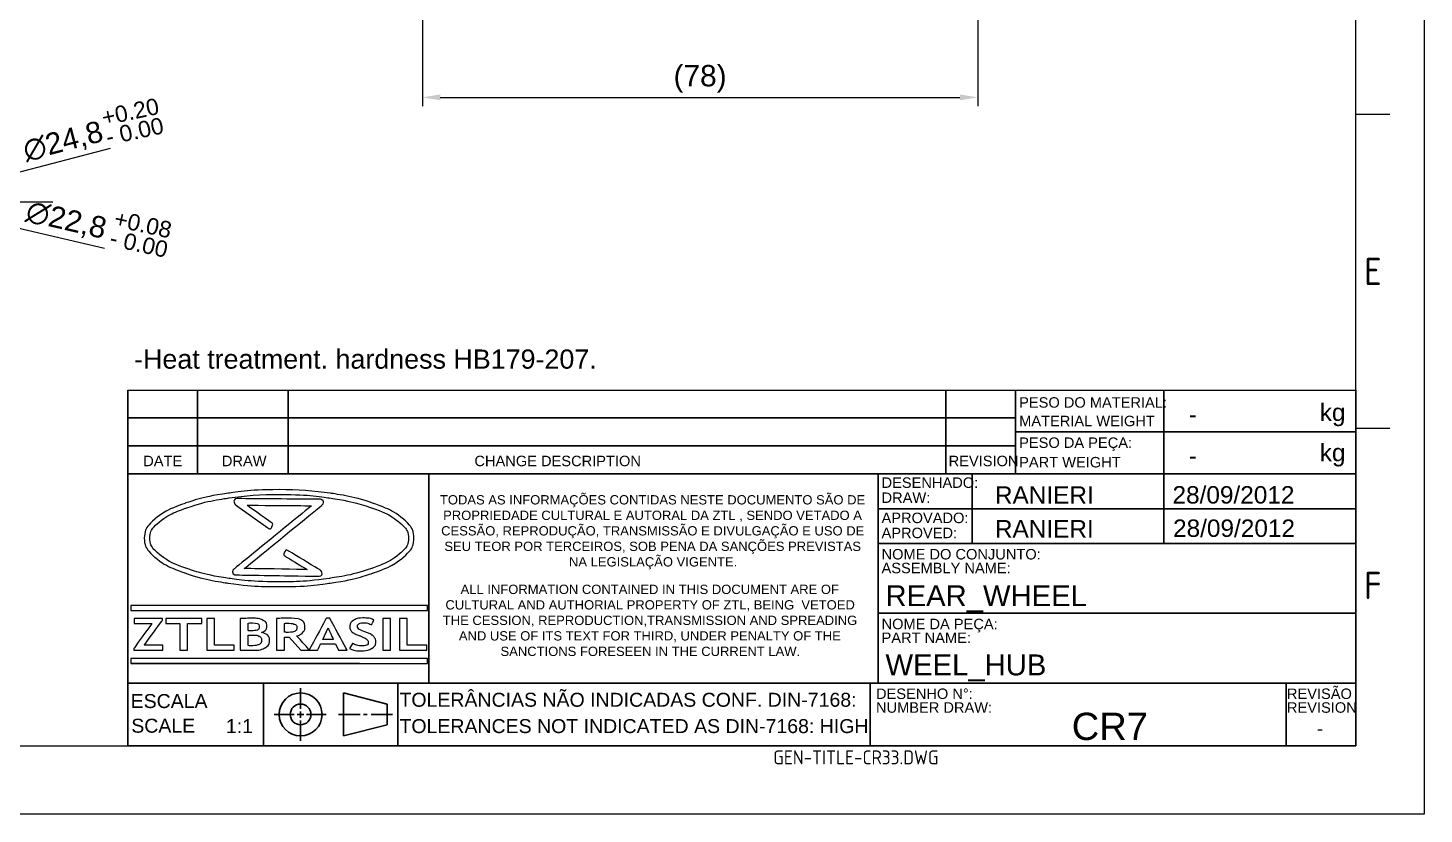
# Model space of a CAD drawing. Header units: millimetres. Extents: x 2452 to 2855, y 1106 to 1391.
# Drawn here: x 2658.6 to 2854.7, y 1106.5 to 1217 of the extents above; entities that cross this region are included whole.
import ezdxf
from ezdxf.enums import TextEntityAlignment as Align

# ---------------------------------------------------------------- set-up
doc = ezdxf.new("R2010")
doc.units = ezdxf.units.MM
for name, pattern in [('ACAD_ISO02W100', [15, 12, -3]), ('ACAD_ISO04W100', [30, 24, -3, 0, -3]), ('ACAD_ISO05W100', [33, 24, -3, 0, -3, 0, -3])]:
    doc.linetypes.add(name, pattern=pattern)
for name, color, linetype, lineweight in [('AM_4', 1, 'ACAD_ISO04W100', 25), ('AM_5', 3, 'Continuous', 25), ('AM_8', 40, 'ACAD_ISO02W100', 35), ('AM_BOR', 2, 'ACAD_ISO05W100', 35)]:
    doc.layers.add(name, color=color, linetype=linetype, lineweight=lineweight)
doc.layers.add('Camada 1', color=7, linetype='Continuous')
doc.styles.add('ACISOTS', font='isocp.shx', dxfattribs={"height": 1})
doc.styles.get("Standard").update_dxf_attribs({"font": 'arial.ttf'})
doc.dimstyles.new('ISO-25', dxfattribs={"dimtxt": 3, "dimasz": 2.5, "dimexe": 1.25, "dimexo": 0.625, "dimtad": 1, "dimtxsty": 'Standard', "dimcen": 2.5, "dimadec": 0, "dimazin": 0, "dimtfac": 1, "dimtmove": 0, "dimatfit": 3, "dimfxl": 1, "dimarcsym": 0})

# ---------------------------------------------------------------- blocks, each defined once
blk = doc.blocks.new('A3 ZTL')
for p, q in [((401.17, 9.78), (401.17, 280.82)), ((19.57, 9.78), (401.17, 9.78))]:
    blk.add_line(p, q)
at = {"layer": 'AM_BOR', "color": 135, "linetype": 'Continuous', "lineweight": 25}
for p, q in [((410.96, 290.61), (410.96, 0)), ((410.96, 0), (0, 0))]:
    blk.add_line(p, q, dxfattribs=at)
at = {"layer": 'AM_BOR', "color": 135, "lineweight": 25}
for p, q in [((406.07, 100.29), (401.17, 100.29)), ((406.07, 55.28), (401.17, 55.28))]:
    blk.add_line(p, q, dxfattribs=at)
at = {"layer": 'AM_BOR', "color": 135, "lineweight": 25, "style": 'ACISOTS'}
for s, p in [('E', (403.62, 77.79)), ('F', (403.62, 32.78))]:
    blk.add_text(s, height=3.91, dxfattribs=at).set_placement(p, align=Align.MIDDLE)
blk = doc.blocks.new('*D58')
at = {"layer": 'AM_5', "color": 0, "lineweight": -2, "transparency": 16777216}
for p, q in [((2714.04, 1275.73), (2714.04, 1205.95)), ((2792.04, 1264.98), (2792.04, 1205.95)), ((2716.54, 1207.2), (2789.54, 1207.2))]:
    blk.add_line(p, q, dxfattribs=at)
at = {"layer": 'AM_5', "color": 0, "transparency": 16777216}
for points in [[(2716.54, 1207.62), (2716.54, 1206.79), (2714.04, 1207.2)], [(2789.54, 1207.62), (2789.54, 1206.79), (2792.04, 1207.2)]]:
    blk.add_solid(points, dxfattribs=at)
at = {"layer": 'Defpoints', "color": 0, "transparency": 16777216}
for p in [(2714.04, 1276.36), (2792.04, 1265.61), (2792.04, 1207.2)]:
    blk.add_point(p, dxfattribs=at)
at = {"layer": 'AM_5', "color": 0, "transparency": 16777216, "insert": (2753.04, 1209.8), "char_height": 3, "attachment_point": 5}
blk.add_mtext('(78)', dxfattribs=at)
blk = doc.blocks.new('*D74')
at = {"layer": 'AM_5', "color": 0, "lineweight": -2, "transparency": 16777216}
for p, q in [((2670.18, 1200.01), (2655.85, 1196.26)), ((2629.44, 1189.34), (2653.43, 1195.62)), ((2627.02, 1188.71), (2624.6, 1188.07))]:
    blk.add_line(p, q, dxfattribs=at)
blk.add_arc((2641.44, 1192.48), 12.4, 13.06, 20.4471, dxfattribs=at)
at = {"layer": 'AM_5', "color": 0, "transparency": 16777216}
for points in [[(2655.74, 1196.66), (2655.96, 1195.85), (2653.43, 1195.62)], [(2626.91, 1189.11), (2627.13, 1188.3), (2629.44, 1189.34)]]:
    blk.add_solid(points, dxfattribs=at)
at = {"layer": 'Defpoints', "color": 0, "transparency": 16777216}
for p in [(2653.43, 1195.62), (2629.44, 1189.34)]:
    blk.add_point(p, dxfattribs=at)
at = {"layer": 'AM_5', "color": 0, "transparency": 16777216, "insert": (2663.6, 1200.85), "char_height": 3, "attachment_point": 5, "rotation": 14.6718}
blk.add_mtext('∅24,8', dxfattribs=at)
blk = doc.blocks.new('*D75')
at = {"layer": 'AM_5', "color": 0, "lineweight": -2, "transparency": 16777216}
for p, q in [((2627.9, 1195.63), (2625.46, 1196.19)), ((2630.33, 1195.06), (2652.54, 1189.9)), ((2669.4, 1185.98), (2654.97, 1189.34))]:
    blk.add_line(p, q, dxfattribs=at)
blk.add_arc((2641.44, 1192.48), 11.4, 345.1198, 353.1999, dxfattribs=at)
at = {"layer": 'AM_5', "color": 0, "transparency": 16777216}
for points in [[(2627.99, 1196.03), (2627.8, 1195.22), (2630.33, 1195.06)], [(2655.07, 1189.74), (2654.88, 1188.93), (2652.54, 1189.9)]]:
    blk.add_solid(points, dxfattribs=at)
at = {"layer": 'Defpoints', "color": 0, "transparency": 16777216}
for p in [(2630.33, 1195.06), (2652.54, 1189.9)]:
    blk.add_point(p, dxfattribs=at)
at = {"layer": 'AM_5', "color": 0, "transparency": 16777216, "insert": (2663.97, 1189.79), "char_height": 3, "attachment_point": 5, "rotation": 346.9175}
blk.add_mtext('∅22,8', dxfattribs=at)

msp = doc.modelspace()

# ---------------------------------------------------------------- linework, layer by layer
at = {"linetype": 'Continuous'}
msp.add_line((2672.653, 1166.073), (2845.151, 1166.073), dxfattribs=at)
at = {"layer": 'AM_4', "ltscale": 0.5}
msp.add_line((2662.138, 1192.482), (2620.732, 1192.482), dxfattribs=at)
at = {"layer": 'AM_8', "color": 0, "linetype": 'Continuous'}
for p, q in [((2672.653, 1166.073), (2672.653, 1116.088)), ((2682.454, 1166.073), (2682.454, 1154.312)), ((2695.195, 1166.073), (2695.195, 1154.312)), ((2787.568, 1166.073), (2787.568, 1154.312)), ((2797.369, 1154.312), (2797.369, 1166.073)), ((2818.198, 1166.073), (2818.198, 1160.193)), ((2845.151, 1116.088), (2845.151, 1166.073)), ((2797.369, 1162.153), (2672.653, 1162.153)), ((2797.369, 1160.193), (2845.151, 1160.193)), ((2818.198, 1160.193), (2818.198, 1154.312)), ((2672.653, 1158.232), (2797.369, 1158.232)), ((2672.653, 1154.312), (2776.544, 1154.312)), ((2714.942, 1154.312), (2714.942, 1124.909)), ((2776.544, 1154.312), (2845.151, 1154.312)), ((2778.04, 1154.312), (2778.04, 1135.69)), ((2791.245, 1154.312), (2791.245, 1144.511)), ((2818.198, 1154.312), (2818.198, 1144.511)), ((2778.04, 1149.411), (2845.151, 1149.411)), ((2778.04, 1144.511), (2845.151, 1144.511)), ((2778.04, 1135.69), (2778.04, 1124.909)), ((2778.04, 1134.71), (2845.151, 1134.71)), ((2673.082, 1127.664), (2705.19, 1127.664)), ((2776.544, 1124.909), (2672.653, 1124.909)), ((2716.132, 1124.909), (2672.653, 1124.909)), ((2691.701, 1124.909), (2691.701, 1116.088)), ((2696.923, 1124.202), (2696.923, 1121.293)), ((2710.575, 1124.909), (2710.575, 1116.088)), ((2776.544, 1124.909), (2835.35, 1124.909)), ((2776.952, 1116.088), (2776.952, 1124.909)), ((2845.151, 1124.909), (2835.35, 1124.909)), ((2835.35, 1124.909), (2835.35, 1116.088)), ((2709.108, 1121.953), (2702.942, 1123.516)), ((2702.942, 1123.516), (2702.942, 1117.481)), ((2709.108, 1121.953), (2709.108, 1119.044)), ((2693.238, 1120.499), (2696.005, 1120.499)), ((2696.424, 1120.499), (2697.398, 1120.499)), ((2696.923, 1120.889), (2696.923, 1120.02)), ((2697.773, 1120.499), (2700.522, 1120.499)), ((2702.27, 1120.499), (2705.301, 1120.499)), ((2705.768, 1120.499), (2706.256, 1120.499)), ((2706.82, 1120.499), (2709.823, 1120.499)), ((2696.923, 1119.631), (2696.923, 1116.795)), ((2709.108, 1119.044), (2702.942, 1117.481)), ((2672.653, 1116.088), (2845.151, 1116.088))]:
    msp.add_line(p, q, dxfattribs=at)
for radius in [3.017, 1.454]:
    msp.add_circle((2696.923, 1120.499), radius, dxfattribs=at)
at = {"layer": 'Camada 1'}
for points, knots in [([(2693.913, 1152.084), (2696.442, 1152.084), (2698.858, 1151.907), (2701.066, 1151.586), (2701.066, 1151.586), (2703.36, 1151.253), (2705.429, 1150.765), (2707.165, 1150.159), (2707.165, 1150.159), (2708.946, 1149.537), (2710.384, 1148.787), (2711.366, 1147.947), (2711.366, 1147.947), (2712.323, 1147.129), (2712.852, 1146.225), (2712.852, 1145.269), (2712.852, 1145.269), (2712.852, 1144.313), (2712.323, 1143.408), (2711.366, 1142.591), (2711.366, 1142.591), (2710.384, 1141.751), (2708.946, 1141.001), (2707.165, 1140.379), (2707.165, 1140.379), (2705.429, 1139.773), (2703.36, 1139.284), (2701.066, 1138.951), (2701.066, 1138.951), (2698.858, 1138.631), (2696.442, 1138.454), (2693.913, 1138.454), (2693.913, 1138.454), (2691.385, 1138.454), (2688.968, 1138.631), (2686.761, 1138.951), (2686.761, 1138.951), (2684.466, 1139.284), (2682.397, 1139.773), (2680.662, 1140.379), (2680.662, 1140.379), (2678.881, 1141.001), (2677.443, 1141.751), (2676.46, 1142.591), (2676.46, 1142.591), (2675.503, 1143.408), (2674.975, 1144.313), (2674.975, 1145.269), (2674.975, 1145.269), (2674.975, 1146.225), (2675.503, 1147.129), (2676.46, 1147.947), (2676.46, 1147.947), (2677.443, 1148.787), (2678.881, 1149.537), (2680.662, 1150.159), (2680.662, 1150.159), (2682.397, 1150.765), (2684.467, 1151.253), (2686.761, 1151.586), (2686.761, 1151.586), (2688.968, 1151.907), (2691.385, 1152.084), (2693.913, 1152.084)], [0, 0, 0, 0, 0.0588235, 0.0588235, 0.0588235, 0.0882353, 0.1176471, 0.1176471, 0.1176471, 0.1470588, 0.1764706, 0.1764706, 0.1764706, 0.2058824, 0.2352941, 0.2352941, 0.2352941, 0.2647059, 0.2941176, 0.2941176, 0.2941176, 0.3235294, 0.3529412, 0.3529412, 0.3529412, 0.3823529, 0.4117647, 0.4117647, 0.4117647, 0.4411765, 0.4705882, 0.4705882, 0.4705882, 0.5, 0.5294118, 0.5294118, 0.5294118, 0.5588235, 0.5882353, 0.5882353, 0.5882353, 0.6176471, 0.6470588, 0.6470588, 0.6470588, 0.6764706, 0.7058824, 0.7058824, 0.7058824, 0.7352941, 0.7647059, 0.7647059, 0.7647059, 0.7941176, 0.8235294, 0.8235294, 0.8235294, 0.8529412, 0.8823529, 0.8823529, 0.8823529, 0.9411765, 1, 1, 1, 1]), ([(2693.913, 1151.412), (2691.429, 1151.412), (2689.059, 1151.239), (2686.897, 1150.926), (2686.897, 1150.926), (2684.651, 1150.601), (2682.63, 1150.124), (2680.939, 1149.534), (2680.939, 1149.534), (2679.293, 1148.96), (2677.967, 1148.282), (2677.064, 1147.536), (2677.064, 1147.536), (2676.207, 1146.829), (2675.733, 1146.062), (2675.733, 1145.269), (2675.733, 1145.269), (2675.733, 1144.476), (2676.207, 1143.709), (2677.064, 1143.002), (2677.064, 1143.002), (2677.967, 1142.256), (2679.293, 1141.578), (2680.939, 1141.004), (2680.939, 1141.004), (2682.63, 1140.413), (2684.651, 1139.937), (2686.897, 1139.612), (2686.897, 1139.612), (2689.059, 1139.299), (2691.429, 1139.126), (2693.913, 1139.126), (2693.913, 1139.126), (2696.398, 1139.126), (2698.768, 1139.299), (2700.93, 1139.612), (2700.93, 1139.612), (2703.176, 1139.937), (2705.197, 1140.413), (2706.888, 1141.004), (2706.888, 1141.004), (2708.534, 1141.578), (2709.86, 1142.256), (2710.763, 1143.002), (2710.763, 1143.002), (2711.62, 1143.709), (2712.094, 1144.476), (2712.094, 1145.269), (2712.094, 1145.269), (2712.094, 1146.062), (2711.62, 1146.829), (2710.763, 1147.536), (2710.763, 1147.536), (2709.86, 1148.282), (2708.534, 1148.96), (2706.888, 1149.534), (2706.888, 1149.534), (2705.197, 1150.124), (2703.175, 1150.601), (2700.929, 1150.926), (2700.929, 1150.926), (2698.768, 1151.239), (2696.397, 1151.412), (2693.913, 1151.412)], [0, 0, 0, 0, 0.0588235, 0.0588235, 0.0588235, 0.0882353, 0.1176471, 0.1176471, 0.1176471, 0.1470588, 0.1764706, 0.1764706, 0.1764706, 0.2058824, 0.2352941, 0.2352941, 0.2352941, 0.2647059, 0.2941176, 0.2941176, 0.2941176, 0.3235294, 0.3529412, 0.3529412, 0.3529412, 0.3823529, 0.4117647, 0.4117647, 0.4117647, 0.4411765, 0.4705882, 0.4705882, 0.4705882, 0.5, 0.5294118, 0.5294118, 0.5294118, 0.5588235, 0.5882353, 0.5882353, 0.5882353, 0.6176471, 0.6470588, 0.6470588, 0.6470588, 0.6764706, 0.7058824, 0.7058824, 0.7058824, 0.7352941, 0.7647059, 0.7647059, 0.7647059, 0.7941176, 0.8235294, 0.8235294, 0.8235294, 0.8529412, 0.8823529, 0.8823529, 0.8823529, 0.9411765, 1, 1, 1, 1]), ([(2692.338, 1146.72), (2692.338, 1146.72), (2687.801, 1149.971), (2687.801, 1149.971), (2687.801, 1149.971), (2687.463, 1150.213), (2687.6, 1150.828), (2687.998, 1150.825), (2687.998, 1150.825), (2687.998, 1150.825), (2699.716, 1150.73), (2699.716, 1150.73), (2699.716, 1150.73), (2700.101, 1150.727), (2700.244, 1150.147), (2699.93, 1149.891), (2699.93, 1149.891), (2699.93, 1149.891), (2689.02, 1141.004), (2689.02, 1141.004), (2689.02, 1141.004), (2689.02, 1141.004), (2697.862, 1140.861), (2697.862, 1140.861), (2697.862, 1140.861), (2697.862, 1140.861), (2694.888, 1142.653), (2694.888, 1142.653), (2694.888, 1142.653), (2694.693, 1142.771), (2694.497, 1142.889), (2694.668, 1143.297), (2694.668, 1143.297), (2694.838, 1143.706), (2695.034, 1143.588), (2695.229, 1143.47), (2695.229, 1143.47), (2695.229, 1143.47), (2699.688, 1140.785), (2699.688, 1140.785), (2699.688, 1140.785), (2700.053, 1140.565), (2699.924, 1139.91), (2699.513, 1139.917), (2699.513, 1139.917), (2699.513, 1139.917), (2687.795, 1140.105), (2687.795, 1140.105), (2687.795, 1140.105), (2687.411, 1140.111), (2687.271, 1140.689), (2687.584, 1140.944), (2687.584, 1140.944), (2687.584, 1140.944), (2698.482, 1149.822), (2698.482, 1149.822), (2698.482, 1149.822), (2698.482, 1149.822), (2689.399, 1149.896), (2689.399, 1149.896), (2689.399, 1149.896), (2689.399, 1149.896), (2692.73, 1147.509), (2692.73, 1147.509), (2692.73, 1147.509), (2692.915, 1147.376), (2693.101, 1147.243), (2692.905, 1146.848), (2692.905, 1146.848), (2692.709, 1146.454), (2692.524, 1146.587), (2692.338, 1146.72)], [0, 0, 0, 0, 0.0526316, 0.0526316, 0.0526316, 0.0789474, 0.1052632, 0.1052632, 0.1052632, 0.1315789, 0.1578947, 0.1578947, 0.1578947, 0.1842105, 0.2105263, 0.2105263, 0.2105263, 0.2368421, 0.2631579, 0.2631579, 0.2631579, 0.2894737, 0.3157895, 0.3157895, 0.3157895, 0.3421053, 0.3684211, 0.3684211, 0.3684211, 0.3947368, 0.4210526, 0.4210526, 0.4210526, 0.4473684, 0.4736842, 0.4736842, 0.4736842, 0.5, 0.5263158, 0.5263158, 0.5263158, 0.5526316, 0.5789474, 0.5789474, 0.5789474, 0.6052632, 0.6315789, 0.6315789, 0.6315789, 0.6578947, 0.6842105, 0.6842105, 0.6842105, 0.7105263, 0.7368421, 0.7368421, 0.7368421, 0.7631579, 0.7894737, 0.7894737, 0.7894737, 0.8157895, 0.8421053, 0.8421053, 0.8421053, 0.8684211, 0.8947368, 0.8947368, 0.8947368, 0.9473684, 1, 1, 1, 1]), ([(2673.163, 1135.824), (2673.163, 1135.824), (2714.663, 1135.824), (2714.663, 1135.824), (2714.663, 1135.824), (2714.663, 1135.824), (2714.745, 1135.824), (2714.745, 1135.824), (2714.745, 1135.824), (2714.745, 1135.824), (2714.745, 1135.742), (2714.745, 1135.742), (2714.745, 1135.742), (2714.745, 1135.742), (2714.745, 1135.202), (2714.745, 1135.202), (2714.745, 1135.202), (2714.745, 1135.202), (2714.745, 1135.121), (2714.745, 1135.121), (2714.745, 1135.121), (2714.745, 1135.121), (2714.663, 1135.121), (2714.663, 1135.121), (2714.663, 1135.121), (2714.663, 1135.121), (2673.163, 1135.121), (2673.163, 1135.121), (2673.163, 1135.121), (2673.163, 1135.121), (2673.082, 1135.121), (2673.082, 1135.121), (2673.082, 1135.121), (2673.082, 1135.121), (2673.082, 1135.202), (2673.082, 1135.202), (2673.082, 1135.202), (2673.082, 1135.202), (2673.082, 1135.742), (2673.082, 1135.742), (2673.082, 1135.742), (2673.082, 1135.742), (2673.082, 1135.824), (2673.082, 1135.824), (2673.082, 1135.824), (2673.082, 1135.824), (2673.163, 1135.824), (2673.163, 1135.824)], [0, 0, 0, 0, 0.0769231, 0.0769231, 0.0769231, 0.1153846, 0.1538462, 0.1538462, 0.1538462, 0.1923077, 0.2307692, 0.2307692, 0.2307692, 0.2692308, 0.3076923, 0.3076923, 0.3076923, 0.3461538, 0.3846154, 0.3846154, 0.3846154, 0.4230769, 0.4615385, 0.4615385, 0.4615385, 0.5, 0.5384615, 0.5384615, 0.5384615, 0.5769231, 0.6153846, 0.6153846, 0.6153846, 0.6538462, 0.6923077, 0.6923077, 0.6923077, 0.7307692, 0.7692308, 0.7692308, 0.7692308, 0.8076923, 0.8461538, 0.8461538, 0.8461538, 0.9230769, 1, 1, 1, 1]), ([(2673.495, 1129.508), (2673.495, 1129.508), (2673.495, 1129.764), (2673.495, 1129.764), (2673.495, 1129.764), (2673.495, 1129.764), (2676.034, 1133.275), (2676.034, 1133.275), (2676.034, 1133.275), (2676.034, 1133.275), (2673.538, 1133.275), (2673.538, 1133.275), (2673.538, 1133.275), (2673.538, 1133.275), (2673.538, 1133.981), (2673.538, 1133.981), (2673.538, 1133.981), (2673.538, 1133.981), (2677.506, 1133.981), (2677.506, 1133.981), (2677.506, 1133.981), (2677.506, 1133.981), (2677.506, 1133.724), (2677.506, 1133.724), (2677.506, 1133.724), (2677.506, 1133.724), (2674.959, 1130.214), (2674.959, 1130.214), (2674.959, 1130.214), (2674.959, 1130.214), (2677.596, 1130.214), (2677.596, 1130.214), (2677.596, 1130.214), (2677.596, 1130.214), (2677.596, 1129.508), (2677.596, 1129.508), (2677.596, 1129.508), (2677.596, 1129.508), (2673.495, 1129.508), (2673.495, 1129.508)], [0, 0, 0, 0, 0.0909091, 0.0909091, 0.0909091, 0.1363636, 0.1818182, 0.1818182, 0.1818182, 0.2272727, 0.2727273, 0.2727273, 0.2727273, 0.3181818, 0.3636364, 0.3636364, 0.3636364, 0.4090909, 0.4545455, 0.4545455, 0.4545455, 0.5, 0.5454545, 0.5454545, 0.5454545, 0.5909091, 0.6363636, 0.6363636, 0.6363636, 0.6818182, 0.7272727, 0.7272727, 0.7272727, 0.7727273, 0.8181818, 0.8181818, 0.8181818, 0.9090909, 1, 1, 1, 1]), ([(2681.028, 1133.275), (2681.028, 1133.275), (2681.028, 1129.508), (2681.028, 1129.508), (2681.028, 1129.508), (2681.028, 1129.508), (2679.948, 1129.508), (2679.948, 1129.508), (2679.948, 1129.508), (2679.948, 1129.508), (2679.948, 1133.275), (2679.948, 1133.275), (2679.948, 1133.275), (2679.948, 1133.275), (2678.012, 1133.275), (2678.012, 1133.275), (2678.012, 1133.275), (2678.012, 1133.275), (2678.012, 1133.981), (2678.012, 1133.981), (2678.012, 1133.981), (2678.012, 1133.981), (2683.051, 1133.981), (2683.051, 1133.981), (2683.051, 1133.981), (2683.051, 1133.981), (2683.051, 1133.275), (2683.051, 1133.275), (2683.051, 1133.275), (2683.051, 1133.275), (2681.028, 1133.275), (2681.028, 1133.275)], [0, 0, 0, 0, 0.1111111, 0.1111111, 0.1111111, 0.1666667, 0.2222222, 0.2222222, 0.2222222, 0.2777778, 0.3333333, 0.3333333, 0.3333333, 0.3888889, 0.4444444, 0.4444444, 0.4444444, 0.5, 0.5555556, 0.5555556, 0.5555556, 0.6111111, 0.6666667, 0.6666667, 0.6666667, 0.7222222, 0.7777778, 0.7777778, 0.7777778, 0.8888889, 1, 1, 1, 1]), ([(2683.757, 1129.508), (2683.757, 1129.508), (2683.757, 1133.981), (2683.757, 1133.981), (2683.757, 1133.981), (2683.757, 1133.981), (2684.838, 1133.981), (2684.838, 1133.981), (2684.838, 1133.981), (2684.838, 1133.981), (2684.838, 1130.214), (2684.838, 1130.214), (2684.838, 1130.214), (2684.838, 1130.214), (2687.589, 1130.214), (2687.589, 1130.214), (2687.589, 1130.214), (2687.589, 1130.214), (2687.589, 1129.508), (2687.589, 1129.508), (2687.589, 1129.508), (2687.589, 1129.508), (2683.757, 1129.508), (2683.757, 1129.508)], [0, 0, 0, 0, 0.1428571, 0.1428571, 0.1428571, 0.2142857, 0.2857143, 0.2857143, 0.2857143, 0.3571429, 0.4285714, 0.4285714, 0.4285714, 0.5, 0.5714286, 0.5714286, 0.5714286, 0.6428571, 0.7142857, 0.7142857, 0.7142857, 0.8571429, 1, 1, 1, 1]), ([(2690.322, 1129.508), (2690.322, 1129.508), (2688.46, 1129.508), (2688.46, 1129.508), (2688.46, 1129.508), (2688.46, 1129.508), (2688.46, 1133.978), (2688.46, 1133.978), (2688.46, 1133.978), (2689.281, 1134.006), (2689.855, 1134.02), (2690.184, 1134.02), (2690.184, 1134.02), (2690.817, 1134.02), (2691.31, 1133.921), (2691.666, 1133.722), (2691.666, 1133.722), (2692.022, 1133.524), (2692.199, 1133.241), (2692.199, 1132.873), (2692.199, 1132.873), (2692.199, 1132.519), (2691.944, 1132.238), (2691.435, 1132.033), (2691.435, 1132.033), (2692.191, 1131.839), (2692.57, 1131.44), (2692.57, 1130.836), (2692.57, 1130.836), (2692.57, 1130.429), (2692.36, 1130.106), (2691.943, 1129.867), (2691.943, 1129.867), (2691.524, 1129.628), (2690.984, 1129.508), (2690.322, 1129.508)], [0, 0, 0, 0, 0.1, 0.1, 0.1, 0.15, 0.2, 0.2, 0.2, 0.25, 0.3, 0.3, 0.3, 0.35, 0.4, 0.4, 0.4, 0.45, 0.5, 0.5, 0.5, 0.55, 0.6, 0.6, 0.6, 0.65, 0.7, 0.7, 0.7, 0.75, 0.8, 0.8, 0.8, 0.9, 1, 1, 1, 1]), ([(2696.956, 1129.508), (2696.956, 1129.508), (2695.332, 1131.355), (2695.332, 1131.355), (2695.332, 1131.355), (2695.169, 1131.357), (2694.941, 1131.364), (2694.646, 1131.377), (2694.646, 1131.377), (2694.646, 1131.377), (2694.646, 1129.508), (2694.646, 1129.508), (2694.646, 1129.508), (2694.646, 1129.508), (2693.524, 1129.508), (2693.524, 1129.508), (2693.524, 1129.508), (2693.524, 1129.508), (2693.524, 1133.981), (2693.524, 1133.981), (2693.524, 1133.981), (2693.585, 1133.981), (2693.819, 1133.988), (2694.227, 1134.004), (2694.227, 1134.004), (2694.634, 1134.019), (2694.962, 1134.027), (2695.212, 1134.027), (2695.212, 1134.027), (2696.757, 1134.027), (2697.53, 1133.587), (2697.53, 1132.707), (2697.53, 1132.707), (2697.53, 1132.443), (2697.423, 1132.202), (2697.21, 1131.984), (2697.21, 1131.984), (2696.997, 1131.766), (2696.728, 1131.613), (2696.404, 1131.524), (2696.404, 1131.524), (2696.404, 1131.524), (2698.203, 1129.508), (2698.203, 1129.508), (2698.203, 1129.508), (2698.203, 1129.508), (2696.956, 1129.508), (2696.956, 1129.508)], [0, 0, 0, 0, 0.0769231, 0.0769231, 0.0769231, 0.1153846, 0.1538462, 0.1538462, 0.1538462, 0.1923077, 0.2307692, 0.2307692, 0.2307692, 0.2692308, 0.3076923, 0.3076923, 0.3076923, 0.3461538, 0.3846154, 0.3846154, 0.3846154, 0.4230769, 0.4615385, 0.4615385, 0.4615385, 0.5, 0.5384615, 0.5384615, 0.5384615, 0.5769231, 0.6153846, 0.6153846, 0.6153846, 0.6538462, 0.6923077, 0.6923077, 0.6923077, 0.7307692, 0.7692308, 0.7692308, 0.7692308, 0.8076923, 0.8461538, 0.8461538, 0.8461538, 0.9230769, 1, 1, 1, 1]), ([(2702.274, 1129.508), (2702.274, 1129.508), (2701.83, 1130.415), (2701.83, 1130.415), (2701.83, 1130.415), (2701.83, 1130.415), (2699.744, 1130.415), (2699.744, 1130.415), (2699.744, 1130.415), (2699.744, 1130.415), (2699.32, 1129.508), (2699.32, 1129.508), (2699.32, 1129.508), (2699.32, 1129.508), (2698.12, 1129.508), (2698.12, 1129.508), (2698.12, 1129.508), (2698.12, 1129.508), (2700.547, 1134.042), (2700.547, 1134.042), (2700.547, 1134.042), (2700.547, 1134.042), (2701.021, 1134.042), (2701.021, 1134.042), (2701.021, 1134.042), (2701.021, 1134.042), (2703.467, 1129.508), (2703.467, 1129.508), (2703.467, 1129.508), (2703.467, 1129.508), (2702.274, 1129.508), (2702.274, 1129.508)], [0, 0, 0, 0, 0.1111111, 0.1111111, 0.1111111, 0.1666667, 0.2222222, 0.2222222, 0.2222222, 0.2777778, 0.3333333, 0.3333333, 0.3333333, 0.3888889, 0.4444444, 0.4444444, 0.4444444, 0.5, 0.5555556, 0.5555556, 0.5555556, 0.6111111, 0.6666667, 0.6666667, 0.6666667, 0.7222222, 0.7777778, 0.7777778, 0.7777778, 0.8888889, 1, 1, 1, 1]), ([(2703.82, 1129.755), (2703.82, 1129.755), (2704.22, 1130.467), (2704.22, 1130.467), (2704.22, 1130.467), (2704.645, 1130.247), (2705.065, 1130.137), (2705.478, 1130.137), (2705.478, 1130.137), (2706.113, 1130.137), (2706.43, 1130.3), (2706.43, 1130.625), (2706.43, 1130.625), (2706.43, 1130.778), (2706.354, 1130.923), (2706.205, 1131.062), (2706.205, 1131.062), (2706.057, 1131.2), (2705.747, 1131.356), (2705.281, 1131.528), (2705.281, 1131.528), (2704.814, 1131.7), (2704.499, 1131.841), (2704.338, 1131.952), (2704.338, 1131.952), (2704.176, 1132.063), (2704.051, 1132.195), (2703.963, 1132.348), (2703.963, 1132.348), (2703.877, 1132.5), (2703.833, 1132.669), (2703.833, 1132.854), (2703.833, 1132.854), (2703.833, 1133.2), (2704.006, 1133.487), (2704.35, 1133.715), (2704.35, 1133.715), (2704.695, 1133.943), (2705.137, 1134.057), (2705.678, 1134.057), (2705.678, 1134.057), (2706.381, 1134.057), (2706.898, 1133.96), (2707.228, 1133.767), (2707.228, 1133.767), (2707.228, 1133.767), (2706.899, 1133.084), (2706.899, 1133.084), (2706.899, 1133.084), (2706.52, 1133.283), (2706.119, 1133.383), (2705.699, 1133.383), (2705.699, 1133.383), (2705.449, 1133.383), (2705.257, 1133.334), (2705.119, 1133.238), (2705.119, 1133.238), (2704.982, 1133.141), (2704.913, 1133.015), (2704.913, 1132.861), (2704.913, 1132.861), (2704.913, 1132.604), (2705.299, 1132.337), (2706.072, 1132.06), (2706.072, 1132.06), (2706.479, 1131.914), (2706.773, 1131.779), (2706.953, 1131.656), (2706.953, 1131.656), (2707.133, 1131.533), (2707.27, 1131.389), (2707.364, 1131.225), (2707.364, 1131.225), (2707.459, 1131.062), (2707.506, 1130.878), (2707.506, 1130.677), (2707.506, 1130.677), (2707.506, 1130.315), (2707.312, 1130.017), (2706.922, 1129.783), (2706.922, 1129.783), (2706.533, 1129.549), (2706.011, 1129.432), (2705.357, 1129.432), (2705.357, 1129.432), (2704.79, 1129.432), (2704.278, 1129.539), (2703.82, 1129.755)], [0, 0, 0, 0, 0.0434783, 0.0434783, 0.0434783, 0.0652174, 0.0869565, 0.0869565, 0.0869565, 0.1086957, 0.1304348, 0.1304348, 0.1304348, 0.1521739, 0.173913, 0.173913, 0.173913, 0.1956522, 0.2173913, 0.2173913, 0.2173913, 0.2391304, 0.2608696, 0.2608696, 0.2608696, 0.2826087, 0.3043478, 0.3043478, 0.3043478, 0.326087, 0.3478261, 0.3478261, 0.3478261, 0.3695652, 0.3913043, 0.3913043, 0.3913043, 0.4130435, 0.4347826, 0.4347826, 0.4347826, 0.4565217, 0.4782609, 0.4782609, 0.4782609, 0.5, 0.5217391, 0.5217391, 0.5217391, 0.5434783, 0.5652174, 0.5652174, 0.5652174, 0.5869565, 0.6086957, 0.6086957, 0.6086957, 0.6304348, 0.6521739, 0.6521739, 0.6521739, 0.673913, 0.6956522, 0.6956522, 0.6956522, 0.7173913, 0.7391304, 0.7391304, 0.7391304, 0.7608696, 0.7826087, 0.7826087, 0.7826087, 0.8043478, 0.826087, 0.826087, 0.826087, 0.8478261, 0.8695652, 0.8695652, 0.8695652, 0.8913043, 0.9130435, 0.9130435, 0.9130435, 0.9565217, 1, 1, 1, 1]), ([(2708.482, 1129.508), (2708.482, 1129.508), (2708.482, 1133.981), (2708.482, 1133.981), (2708.482, 1133.981), (2708.482, 1133.981), (2709.562, 1133.981), (2709.562, 1133.981), (2709.562, 1133.981), (2709.562, 1133.981), (2709.562, 1129.508), (2709.562, 1129.508), (2709.562, 1129.508), (2709.562, 1129.508), (2708.482, 1129.508), (2708.482, 1129.508)], [0, 0, 0, 0, 0.2, 0.2, 0.2, 0.3, 0.4, 0.4, 0.4, 0.5, 0.6, 0.6, 0.6, 0.8, 1, 1, 1, 1]), ([(2710.829, 1129.508), (2710.829, 1129.508), (2710.829, 1133.981), (2710.829, 1133.981), (2710.829, 1133.981), (2710.829, 1133.981), (2711.909, 1133.981), (2711.909, 1133.981), (2711.909, 1133.981), (2711.909, 1133.981), (2711.909, 1130.214), (2711.909, 1130.214), (2711.909, 1130.214), (2711.909, 1130.214), (2714.661, 1130.214), (2714.661, 1130.214), (2714.661, 1130.214), (2714.661, 1130.214), (2714.661, 1129.508), (2714.661, 1129.508), (2714.661, 1129.508), (2714.661, 1129.508), (2710.829, 1129.508), (2710.829, 1129.508)], [0, 0, 0, 0, 0.1428571, 0.1428571, 0.1428571, 0.2142857, 0.2857143, 0.2857143, 0.2857143, 0.3571429, 0.4285714, 0.4285714, 0.4285714, 0.5, 0.5714286, 0.5714286, 0.5714286, 0.6428571, 0.7142857, 0.7142857, 0.7142857, 0.8571429, 1, 1, 1, 1]), ([(2689.54, 1133.343), (2689.54, 1133.343), (2689.54, 1132.271), (2689.54, 1132.271), (2689.54, 1132.271), (2689.706, 1132.263), (2689.881, 1132.259), (2690.064, 1132.259), (2690.064, 1132.259), (2690.767, 1132.259), (2691.119, 1132.453), (2691.119, 1132.842), (2691.119, 1132.842), (2691.119, 1133.186), (2690.8, 1133.358), (2690.16, 1133.358), (2690.16, 1133.358), (2689.991, 1133.358), (2689.784, 1133.352), (2689.54, 1133.343)], [0, 0, 0, 0, 0.1666667, 0.1666667, 0.1666667, 0.25, 0.3333333, 0.3333333, 0.3333333, 0.4166667, 0.5, 0.5, 0.5, 0.5833333, 0.6666667, 0.6666667, 0.6666667, 0.8333333, 1, 1, 1, 1]), ([(2689.54, 1131.652), (2689.54, 1131.652), (2689.54, 1130.174), (2689.54, 1130.174), (2689.54, 1130.174), (2689.759, 1130.159), (2689.936, 1130.152), (2690.072, 1130.152), (2690.072, 1130.152), (2690.554, 1130.152), (2690.905, 1130.213), (2691.122, 1130.332), (2691.122, 1130.332), (2691.339, 1130.452), (2691.448, 1130.652), (2691.448, 1130.931), (2691.448, 1130.931), (2691.448, 1131.185), (2691.347, 1131.37), (2691.144, 1131.486), (2691.144, 1131.486), (2690.941, 1131.603), (2690.588, 1131.66), (2690.085, 1131.66), (2690.085, 1131.66), (2689.98, 1131.66), (2689.798, 1131.658), (2689.54, 1131.652)], [0, 0, 0, 0, 0.125, 0.125, 0.125, 0.1875, 0.25, 0.25, 0.25, 0.3125, 0.375, 0.375, 0.375, 0.4375, 0.5, 0.5, 0.5, 0.5625, 0.625, 0.625, 0.625, 0.6875, 0.75, 0.75, 0.75, 0.875, 1, 1, 1, 1]), ([(2694.646, 1133.291), (2694.646, 1133.291), (2694.646, 1132.049), (2694.646, 1132.049), (2694.646, 1132.049), (2694.846, 1132.036), (2694.999, 1132.03), (2695.104, 1132.03), (2695.104, 1132.03), (2695.555, 1132.03), (2695.885, 1132.077), (2696.094, 1132.171), (2696.094, 1132.171), (2696.304, 1132.264), (2696.409, 1132.446), (2696.409, 1132.717), (2696.409, 1132.717), (2696.409, 1132.937), (2696.297, 1133.091), (2696.071, 1133.177), (2696.071, 1133.177), (2695.847, 1133.265), (2695.494, 1133.309), (2695.012, 1133.309), (2695.012, 1133.309), (2694.895, 1133.309), (2694.773, 1133.303), (2694.646, 1133.291)], [0, 0, 0, 0, 0.125, 0.125, 0.125, 0.1875, 0.25, 0.25, 0.25, 0.3125, 0.375, 0.375, 0.375, 0.4375, 0.5, 0.5, 0.5, 0.5625, 0.625, 0.625, 0.625, 0.6875, 0.75, 0.75, 0.75, 0.875, 1, 1, 1, 1]), ([(2700.784, 1132.674), (2700.784, 1132.674), (2700.052, 1131.022), (2700.052, 1131.022), (2700.052, 1131.022), (2700.052, 1131.022), (2701.514, 1131.022), (2701.514, 1131.022), (2701.514, 1131.022), (2701.514, 1131.022), (2700.784, 1132.674), (2700.784, 1132.674)], [0, 0, 0, 0, 0.25, 0.25, 0.25, 0.375, 0.5, 0.5, 0.5, 0.75, 1, 1, 1, 1]), ([(2673.163, 1128.367), (2673.163, 1128.367), (2714.663, 1128.367), (2714.663, 1128.367), (2714.663, 1128.367), (2714.663, 1128.367), (2714.745, 1128.367), (2714.745, 1128.367), (2714.745, 1128.367), (2714.745, 1128.367), (2714.745, 1128.286), (2714.745, 1128.286), (2714.745, 1128.286), (2714.745, 1128.286), (2714.745, 1127.746), (2714.745, 1127.746), (2714.745, 1127.746), (2714.745, 1127.746), (2714.745, 1127.664), (2714.745, 1127.664), (2714.745, 1127.664), (2714.745, 1127.664), (2714.663, 1127.664), (2714.663, 1127.664), (2714.663, 1127.664), (2714.663, 1127.664), (2673.163, 1127.664), (2673.163, 1127.664), (2673.163, 1127.664), (2673.163, 1127.664), (2673.082, 1127.664), (2673.082, 1127.664), (2673.082, 1127.664), (2673.082, 1127.664), (2673.082, 1127.746), (2673.082, 1127.746), (2673.082, 1127.746), (2673.082, 1127.746), (2673.082, 1128.286), (2673.082, 1128.286), (2673.082, 1128.286), (2673.082, 1128.286), (2673.082, 1128.367), (2673.082, 1128.367), (2673.082, 1128.367), (2673.082, 1128.367), (2673.163, 1128.367), (2673.163, 1128.367)], [0, 0, 0, 0, 0.0769231, 0.0769231, 0.0769231, 0.1153846, 0.1538462, 0.1538462, 0.1538462, 0.1923077, 0.2307692, 0.2307692, 0.2307692, 0.2692308, 0.3076923, 0.3076923, 0.3076923, 0.3461538, 0.3846154, 0.3846154, 0.3846154, 0.4230769, 0.4615385, 0.4615385, 0.4615385, 0.5, 0.5384615, 0.5384615, 0.5384615, 0.5769231, 0.6153846, 0.6153846, 0.6153846, 0.6538462, 0.6923077, 0.6923077, 0.6923077, 0.7307692, 0.7692308, 0.7692308, 0.7692308, 0.8076923, 0.8461538, 0.8461538, 0.8461538, 0.9230769, 1, 1, 1, 1])]:
    msp.add_open_spline(points, degree=3, knots=knots, dxfattribs=at)

# ---------------------------------------------------------------- block references
at = {"linetype": 'ByBlock', "lineweight": 0, "xscale": 0.9801000000000002, "yscale": 0.9801000000000002, "zscale": 0.9801000000000002}
msp.add_blockref('A3 ZTL', (2451.96, 1106.498), dxfattribs=at)

# ---------------------------------------------------------------- texts
at = {"color": 0, "linetype": 'Continuous', "char_height": 1.3068, "attachment_point": 1}
for s, width, insert in [('\\pi0.22868;TODAS AS INFORMAÇÕES CONTIDAS NESTE DOCUMENTO SÃO DE \\P\\pi0.68107;PROPRIEDADE CULTURAL E AUTORAL DA ZTL , SENDO VETADO A \\P\\pi0.40206;CESSÃO, REPRODUÇÃO, TRANSMISSÃO E DIVULGAÇÃO E USO DE \\P\\pi0.85222;SEU TEOR POR TERCEIROS, SOB PENA DA SANÇÕES PREVISTAS \\P\\pi18.36;NA LEGISLAÇÃO VIGENTE.', 60.06028, (2716.269, 1151.31)), ('\\pi3.8613;ALL INFORMATION CONTAINED IN THIS DOCUMENT ARE OF \\P\\pi1.73;CULTURAL AND AUTHORIAL PROPERTY OF ZTL, BEING  VETOED \\P\\pi1.3605;THE CESSION, REPRODUCTION,TRANSMISSION AND SPREADING \\P\\pi3.6144;AND USE OF ITS TEXT FOR THIRD, UNDER PENALTY OF THE \\P\\pi9.4669;SANCTIONS FORESEEN IN THE CURRENT LAW.', 60.78715, (2715.542, 1138.731))]:
    msp.add_mtext_dynamic_manual_height_columns(s, width=width, gutter_width=12.5, heights=[0], dxfattribs=dict(at, insert=insert))
at = {"layer": 'AM_4', "insert": (2673.536, 1171.781), "char_height": 2.7, "width": 66.26474, "attachment_point": 1}
msp.add_mtext('-Heat treatment. hardness HB179-207.', dxfattribs=at)
at = {"layer": 'AM_5', "char_height": 2.3, "attachment_point": 1}
for s, insert, rotation in [('+0.20', (2668.792, 1205.446), 12.17197), ('- 0.00', (2669.351, 1202.714), 12.17197), ('+0.08', (2671.069, 1191.361), 347.69267), ('- 0.00', (2670.446, 1188.643), 347.69267)]:
    msp.add_mtext_dynamic_manual_height_columns(s, width=18.23779, gutter_width=12.5, heights=[0], dxfattribs=dict(at, insert=insert, rotation=rotation))
at = {"layer": 'AM_8', "color": 0, "linetype": 'Continuous'}
for s, height, p in [('PESO DO MATERIAL:', 1.47015, (2797.862, 1163.601)), ('kg', 2.4503, (2840.086, 1161.722)), ('MATERIAL WEIGHT', 1.47015, (2797.862, 1160.998)), ('PESO DA PEÇA:', 1.47015, (2797.862, 1157.951)), ('kg', 2.4503, (2840.086, 1156.069)), ('DATE', 1.4702, (2674.824, 1155.38)), ('DRAW', 1.4702, (2685.868, 1155.38)), ('CHANGE DESCRIPTION', 1.47015, (2721.342, 1155.38)), ('REVISION', 1.4702, (2787.956, 1155.38)), ('PART WEIGHT', 1.47015, (2797.862, 1155.208)), ('DESENHADO:', 1.4702, (2778.533, 1152.333)), ('DRAW:', 1.4702, (2778.533, 1150.218)), ('APROVADO:', 1.4702, (2778.533, 1147.381)), ('APROVED:', 1.4702, (2778.533, 1145.267)), ('NOME DO CONJUNTO:', 1.47015, (2778.533, 1142.275)), ('ASSEMBLY NAME:', 1.47015, (2778.533, 1140.34)), ('NOME DA PEÇA:', 1.47015, (2778.533, 1132.474)), ('PART NAME:', 1.4702, (2778.533, 1130.539)), ('TOLERÂNCIAS NÃO INDICADAS CONF. DIN-7168:', 1.9602, (2710.818, 1121.581)), ('DESENHO N%%d:', 1.47015, (2777.752, 1122.673)), ('REVISÃO', 1.4702, (2835.473, 1122.673)), ('ESCALA', 1.9602, (2673.053, 1121.398)), ('NUMBER DRAW:', 1.47015, (2777.752, 1120.738)), ('REVISION', 1.4702, (2835.473, 1120.738)), ('SCALE', 1.9602, (2673.144, 1117.935)), ('1:1', 1.9602, (2686.434, 1117.881)), ('TOLERANCES NOT INDICATED AS DIN-7168: HIGH', 1.9602, (2710.818, 1117.881))]:
    msp.add_text(s, height=height, dxfattribs=at).set_placement(p)
for p in [(2821.688, 1162.669), (2821.688, 1156.838)]:
    msp.add_attdef('-', text='', height=2.45, dxfattribs=at).set_placement(p, align=Align.MIDDLE_LEFT)
for tag, p, height in [('RANIERI', (2794.459, 1150.102), 2.45), ('28/09/2012', (2819.403, 1150.131), 2.45), ('RANIERI', (2794.457, 1145.361), 2.45), ('28/09/2012', (2819.481, 1145.442), 2.45), ('REAR_WHEEL', (2779.087, 1135.714), 2.94), ('WEEL_HUB', (2779.087, 1125.988), 2.94), ('CR7', (2805.249, 1116.908), 3.833)]:
    msp.add_attdef(tag, p, '', height=height, dxfattribs=at)
msp.add_attdef('-', text='', height=1.917, dxfattribs=at).set_placement((2840.112, 1118.528), align=Align.MIDDLE_CENTER)
at = {"layer": 'AM_8', "color": 0, "linetype": 'Continuous', "style": 'ACISOTS'}
msp.add_attdef('GEN-TITLE-CR33.DWG', (2763.316, 1113.487), '', height=1.96, dxfattribs=at)

# ---------------------------------------------------------------- dimensions: what is measured, and where the dimension line sits
at = {"layer": 'AM_5'}
dim = msp.add_linear_dim(base=(2792.037, 1207.204), p1=(2714.037, 1276.355), p2=(2792.037, 1265.605), text='(78)', dimstyle='ISO-25', dxfattribs=at)
dim.commit()
dim.dimension.update_dxf_attribs({"geometry": '*D58', "text_midpoint": (2753.037, 1209.795)})
for p1, p2, picture, middle in [((2629.438, 1189.341), (2653.432, 1195.623), '*D74', (2663.597, 1200.845)), ((2630.331, 1195.063), (2652.539, 1189.902), '*D75', (2663.967, 1189.789))]:
    dim = msp.add_diameter_dim_2p(p1=p1, p2=p2, dimstyle='ISO-25', dxfattribs=at)
    dim.commit()
    dim.dimension.update_dxf_attribs({"geometry": picture, "text_midpoint": middle})

doc.saveas('drawing.dxf')
